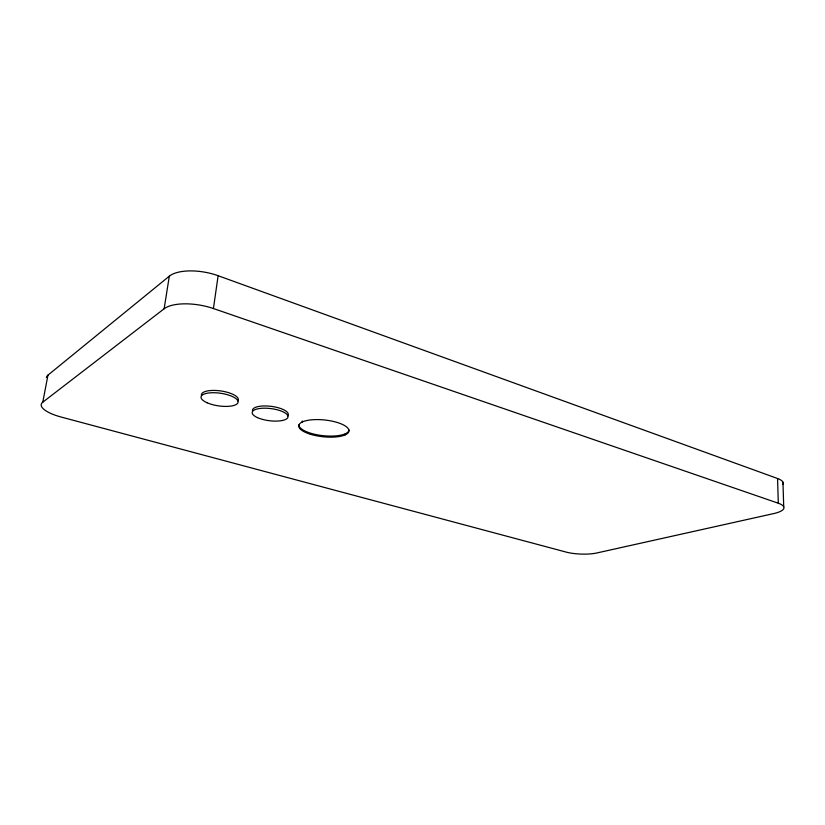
<?xml version="1.0" encoding="UTF-8"?>
<svg xmlns="http://www.w3.org/2000/svg" width="825" height="825" viewBox="0 0 825 825"><rect width="100%" height="100%" fill="white"/><g stroke="black" fill="none" stroke-linecap="round" stroke-linejoin="round"><path stroke-width="1.24" d="M345.087 434.899L345.19 433.826M302.187 422.039L302.311 420.946M47.953 375.138L42.787 402.188A30.35 9.322 9.9 0 0 61.328 417.089L566.105 552.08A22.017 5.517 2.2 0 0 596.815 552.977L773.747 513.573A26.503 7.332 -0.5 0 0 778.295 503.219L213.417 308.54L218.13 275.715A36.352 15.397 10 0 0 169.311 276.179L47.953 375.138A30.113 9.848 10.4 0 0 46.406 377.468M42.787 402.188L164.134 308.767L169.311 276.179M218.13 275.715L777.562 478.51A26.307 7.765 -0.8 0 1 782.987 484.223M782.956 482.192L783.719 506.715M777.562 478.51L778.295 503.219M164.134 308.767A36.712 14.633 9.6 0 1 213.417 308.54M201.444 395.474A18.666 6.414 8.1 0 1 221.193 390.998A18.666 6.414 8.1 0 1 237.971 400.94M252.471 410.675A18.047 6.126 7.1 0 1 272.353 406.508A18.047 6.126 7.1 0 1 287.729 415.893M349.047 430.031A25.224 8.446 6.1 0 1 323.39 435.713A25.224 8.446 6.1 0 1 298.867 424.885M310.375 434.239A25.235 8.425 6.1 0 0 348.944 431.114A25.235 8.425 6.1 0 0 312.252 419.76A25.235 8.425 6.1 0 0 310.375 434.239M257.513 417.636A18.057 6.105 7.1 0 0 287.471 418.11A18.057 6.105 7.1 0 0 265.351 408.2A18.057 6.105 7.1 0 0 257.513 417.636M207.116 402.775A18.676 6.383 8.1 0 0 237.672 403.198A18.676 6.383 8.1 0 0 213.953 392.721A18.676 6.383 8.1 0 0 207.116 402.775"/></g></svg>
